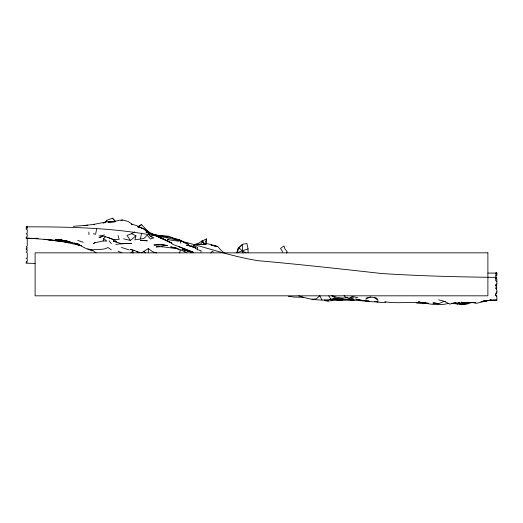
<?xml version="1.0" encoding="UTF-8"?>
<svg xmlns="http://www.w3.org/2000/svg" width="523" height="523" viewBox="0 0 523 523"><rect width="100%" height="100%" fill="white"/><g stroke="black" fill="none" stroke-linecap="round" stroke-linejoin="round"><path stroke-width="0.78" d="M115.805 244.444L120.29 243.777L120.29 243.273L113.563 241.384L113.844 239.802M179.69 252.982L180.245 249.948M135.98 235.834L130.377 240.417L127.017 235.422L131.495 233.689L135.98 235.834L134.862 239.828L140.465 239.024L141.583 233.075M96.755 228.355L95.637 234.226L93.395 233.755M248.052 248.87L236.847 252.825L237.965 248.425L242.45 244.372L246.928 243.489L248.052 248.87L248.052 252.583M204.343 244.849L206.585 238.893L202.1 241.031L203.97 244.208M236.847 252.825L239.083 247.928L242.45 244.372L242.45 250.942L242.927 253.145M496.85 291.847L495.732 293.769L495.732 295.351L496.85 296.953L496.85 300.195L490.123 300.254L484.52 300.83L491.247 300.215L483.03 301.098M210.926 253.047L212.188 251.243L213.312 252.014M286.382 253.112L287.277 251.851L285.035 249.053L283.917 245.902L280.55 248.445L282.793 252.151M105.051 222.772L106.842 220.294L112.445 218.209L115.505 221.491M106.842 220.294L104.6 222.661L103.103 223.177M495.732 294.266L496.85 293.089L496.85 289.99L495.732 288.35L496.85 287.055L495.732 285.872L495.732 284.865L496.85 283.937M130.94 252.753L132.62 251.092L133.96 250.733M105.718 236.448L103.482 238.606L103.482 240.868L94.513 242.855L93.395 243.672L95.075 242.378M138.222 227.217L141.583 224.583L148.467 231.977M141.583 252.825L148.31 248.628L152.788 251.818L156.527 252.942M468.51 302.379L466.588 303.575L462.11 304.026L452.768 303.072M344.114 295.528L345.553 297.293L348.913 298.391L352.28 296.482L357.882 297.79M131.495 233.689L134.699 231.898M137.379 226.871L141.583 224.583M370.434 296.77L365.727 299.221L366.845 297.777L371.33 297.149L376.933 298.221L378.057 300.47L374.318 297.306M204.905 244.568L206.585 243.744L206.585 238.893M102.73 236.05L98.997 237.704L103.482 236.082L113.563 239.456L119.172 239.397L118.048 235.546M200.982 252.158L200.982 250.661L197.622 249.739L197.622 247.301L193.137 245.594L198.74 243.13L202.1 240.907L204.343 244.424L206.585 243.744M435.96 303.451L432.972 303.432L438.575 303.765L444.177 301.307L445.295 301.647M148.63 234.324L150.552 236.586L152.788 235.644M223.955 252.655L221.157 250.399L217.79 246.555L211.07 244.529L206.585 243.568L204.343 244.45L195.38 244.13M206.585 243.568L204.343 244.424L202.944 244.117M193.137 245.594L195.38 244.823M464.908 303.105L462.11 304.026L471.445 302.569M121.035 220.464L122.532 220.033L128.135 221.451L132.62 224.648L131.495 224.125C143.047 226.747 151.807 235.089 162.875 238.88L159.515 237.35L169.602 242.051L159.515 237.194L171.845 243.26L170.72 242.43M495.732 278.465L496.85 278.144L495.732 277.615L495.732 276.066L496.85 275.771L495.732 275.477L496.85 275.229L496.85 274.49L495.732 274.287L496.85 274.104L495.732 273.601L496.85 273.503L495.732 273.424L496.85 273.366L495.732 273.3L496.85 273.117L487.887 273.078M66.493 240.789C59.106 242.319 51.509 239.737 44.082 239.292L49.685 240.031M176.323 247.83L174.087 248.288L161.385 246.64M481.16 301.679L491.247 300.052L485.645 300.862L490.123 300.254L496.85 300.195M98.997 236.004L104.6 234.892M448.982 303.255C438.862 306.118 428.415 303.981 418.4 301.817L422.885 302.895L428.487 303.294L424.003 302.935L427.363 303.458L422.885 303.686L416.158 302.882M140.465 239.024L143.825 238.514L147.185 235.173L150.552 239.116L151.67 238.357L153.912 237.958L150.552 236.586M108.601 222.072L115.008 221.942M483.03 301.085L489.005 300.274L476.675 303.288L472.942 302.608M197.779 244.503L200.982 244.071L202.1 240.907L204.343 244.45L202.1 241.031L203.382 241.809M481.003 301.693L483.402 301.398M329.863 299.333L333.864 298.862M298.803 295.855C308.923 299.385 320.128 301.117 330.987 299.359C343.657 298.097 356.307 300.987 369.088 301.143L367.597 300.98M311.93 299.339L316.415 298.836L319.775 295.757L322.018 300.019M471.445 302.549L467.712 302.941L460.985 302.229L467.712 302.941L473.315 302.569M496.85 300.052L484.52 300.633M107.96 222.046L110.203 221.83M337.708 298.587L333.223 299.006L338.832 298.966M348.913 298.391L353.398 298.005L350.711 297.862M159.888 246.575L156.155 246.869L162.875 246.673M122.532 220.033L119.172 220.275L113.563 221.726L108.764 222M418.4 302.765C407.162 301.856 395.878 303.7 384.778 301.706M347.795 297.692L342.192 298.058L336.59 297.293L332.386 295.828M37.519 238.213L35.113 238.37L38.107 238.455M330.987 300.065L332.582 299.96M60.89 239.992L62.237 239.907M73.22 226.309L87.792 225.25L84.425 225.511L94.513 224.289L93.395 224.465L106.842 221.837L111.327 221.745M125.893 243.555L131.495 243.43L120.29 243.777L128.508 243.457M26.15 238.305L37.839 238.396M58.648 239.939L60.89 240.07L55.288 239.724L61.851 239.854M343.683 299.372L342.192 299.404L353.398 300.143C347.475 299.601 341.552 300.96 335.629 299.921M385.902 302.372L380.293 302.438L374.69 301.372L378.057 301.895L372.448 301.791L360.125 300.15L355.64 299.058L362.367 300.405M67.99 242.469L66.493 242.469L68.513 242.731M495.732 277.367C457.605 276.942 419.466 275.967 381.417 273.503C340.349 268.874 299.319 264.357 258.14 260.696C222.759 255.159 189.424 240.737 153.912 235.566C111.83 227.59 68.846 226.838 26.15 226.832L27.268 226.832L26.15 227.322L27.268 227.512L26.15 227.767L26.15 228.185L27.268 228.643L26.15 229.146L27.268 229.715L27.268 233.193L26.15 233.853L27.268 234.526L27.268 236.658L26.15 237.141L26.15 237.991L45.2 239.436M35.113 263.37L26.15 263.226L26.15 262.441L27.268 262.186L26.15 261.533L27.268 261.18L27.268 258.911L26.15 258.414L27.268 257.898L27.268 252.871L26.15 252.027L27.268 251.184L27.268 250.399L26.15 249.556L27.268 249.053L26.15 248.549L27.268 247.725L26.15 246.849L27.268 245.928L27.268 238.292M193.137 247.359L194.628 247.386M324.26 300.725L328.745 300.803M303.34 297.273L293.998 297.064L288.395 296.286M175.048 239.116L177.447 239.188L183.05 241.822M472.197 302.614L475.93 302.745M168.857 239.671L167.36 239.606L178.565 241.214M54.915 240.253L64.257 241.221L58.648 241.051L45.364 239.318M103.103 240.868L106.842 241.155L103.482 238.462M165.438 236.677L151.67 234.252L157.273 235.357L168.478 236.161L174.087 238.455L180.808 240.397M340.911 298.914L343.31 299.156M160.633 235.932L171.845 237.645L176.323 239.364M158.397 235.683L164 236.304M57.53 239.854L65.375 240.815L59.772 239.952L78.823 244.28L74.338 243.045C80.66 244.581 85.53 249.889 92.27 250.027C97.494 248.51 103.188 250.602 107.96 247.497L111.327 249.896M363.112 300.49L366.1 300.817M49.685 239.809L57.157 240.613M345.553 297.293L347.795 297.554M193.615 246.961L186.41 245.019L195.752 247.895M347.422 299.411L353.398 300.143M341.068 299.215L336.59 298.646L331.687 295.757M55.85 240.266L66.356 242.149M58.648 240.94C66.316 242.123 73.802 244.189 81.438 245.699L77.705 244.653L81.346 245.712M45.952 239.305L48.188 239.606M336.59 299.686L342.192 300.457L337.708 299.862L327.62 301.143L324.633 299.98M184.92 249.87L181.932 249.445L190.895 252.014L184.168 249.615L193.137 252.759M113.563 241.384L116.93 241.907L114.687 240.24L107.96 237.344M58.648 240.861L60.89 241.24M455.01 303.033L460.985 304.066L467.712 303.791L463.228 304.406L451.8 303.458M153.912 234.683L157.273 235.357M217.79 246.555L211.07 245.156L216.672 246.398M174.087 247.556L170.72 246.856L176.323 248.373L183.05 250.863L186.554 252.72M458.37 302.556L459.867 302.895L454.265 302.994L449.78 304.118L444.177 301.307L438.575 299.829M123.65 238.848L130.377 240.417M155.455 235.017L146.067 232.232L151.67 234.088L146.067 231.526L154.749 235.18M166.242 236.795L167.641 237.128M177.447 239.573L181.932 240.678M140.092 252.432L130.377 249.327L133.738 250.484M432.972 302.274L438.575 303.765M141.726 228.159L143.825 228.721L149.428 232.624M89.283 249.21L92.27 250.027L96.114 252.923M141.138 227.923L143.825 228.721M66.048 240.75L72.102 242.685L66.12 240.783M495.732 277.55L496.85 277.89L495.732 278.216L495.732 280.844L496.85 281.4M155.03 235.062L149.428 233.284L153.912 234.945M454.775 303.065L457.625 303.981L454.938 303.118M172.963 247.268L178.565 249.105M187.535 250.903L190.895 252.014M121.408 247.392L129.253 249.981M77.705 240.417L83.307 242.299M183.05 242.201L188.653 244.339L185.966 243.038M158.397 237.03L162.875 238.678L152.788 234.18M178.565 246.568L193.137 252.184L172.963 244.411L169.602 241.685M495.732 278.576L496.85 279.021L496.85 284.231L495.732 285.042L496.85 285.95M353.175 299.457L354.522 299.986M195.798 247.837L190.895 245.856L194.255 247.255L197.622 249.739M140.465 227.721L138.222 226.805L140.321 227.78M118.048 251.197L121.787 252.746M155.03 234.99L151.67 233.539L154.233 235.036M87.792 248.798L92.27 250.948M144.387 229.695L145.505 230.27M245.947 252.897L242.45 250.942L239.083 247.928M145.924 230.61L147.329 231.421M495.732 295.22L496.85 296.208M495.732 287.82L496.85 288.918M112.445 218.209L115.328 221.425M143.825 251.203L145.322 252.955M184.292 251.06L185.292 252.236M109.085 240.848L111.327 243.62M136.823 251.458L137.66 252.72M328.745 295.907L330.987 299.359M179.69 239.952L180.808 243.182M132.62 251.092L133.038 253.204M148.31 248.628L148.31 252.55M88.91 232.035L88.91 234.637M158.397 244.771L153.912 245.045L161.757 244.666L164 244.941L157.273 244.535L161.757 244.666L167.36 245.62L161.757 244.666L158.397 244.771M496.85 273.091L495.732 273.104L496.85 273.117M487.887 252.844L35.113 252.844L35.113 295.822L487.887 295.822L487.887 252.844M147.185 240.796L140.465 240.41L147.185 240.796M76.953 244.28L75.462 244.071L76.953 244.287"/></g></svg>
